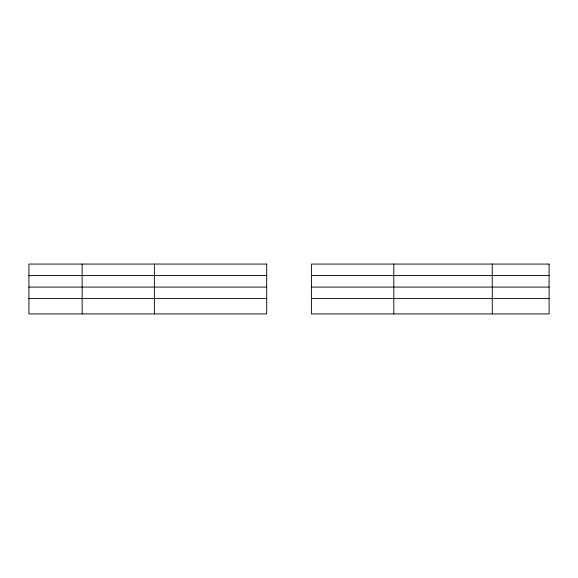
<?xml version="1.0" encoding="UTF-8"?>
<svg xmlns="http://www.w3.org/2000/svg" width="578" height="578" viewBox="0 0 578 578"><rect width="100%" height="100%" fill="white"/><g stroke="black" fill="none" stroke-linecap="round" stroke-linejoin="round"><path stroke-width="0.87" d="M28.9 275.576L266.689 275.576M311.412 275.576L549.1 275.576M28.9 287.085L266.689 287.085M311.412 287.085L549.1 287.085M28.9 298.588L266.689 298.588M311.412 298.588L549.1 298.588M492.261 264.067L492.261 313.933M393.806 264.067L393.806 313.933M154.362 264.067L154.362 313.933M82.141 264.067L82.141 313.933M266.689 264.067L28.9 264.067L28.9 313.933L266.689 313.933L266.689 264.067M549.1 264.067L311.412 264.067L311.412 313.933L549.1 313.933L549.1 264.067"/></g></svg>
